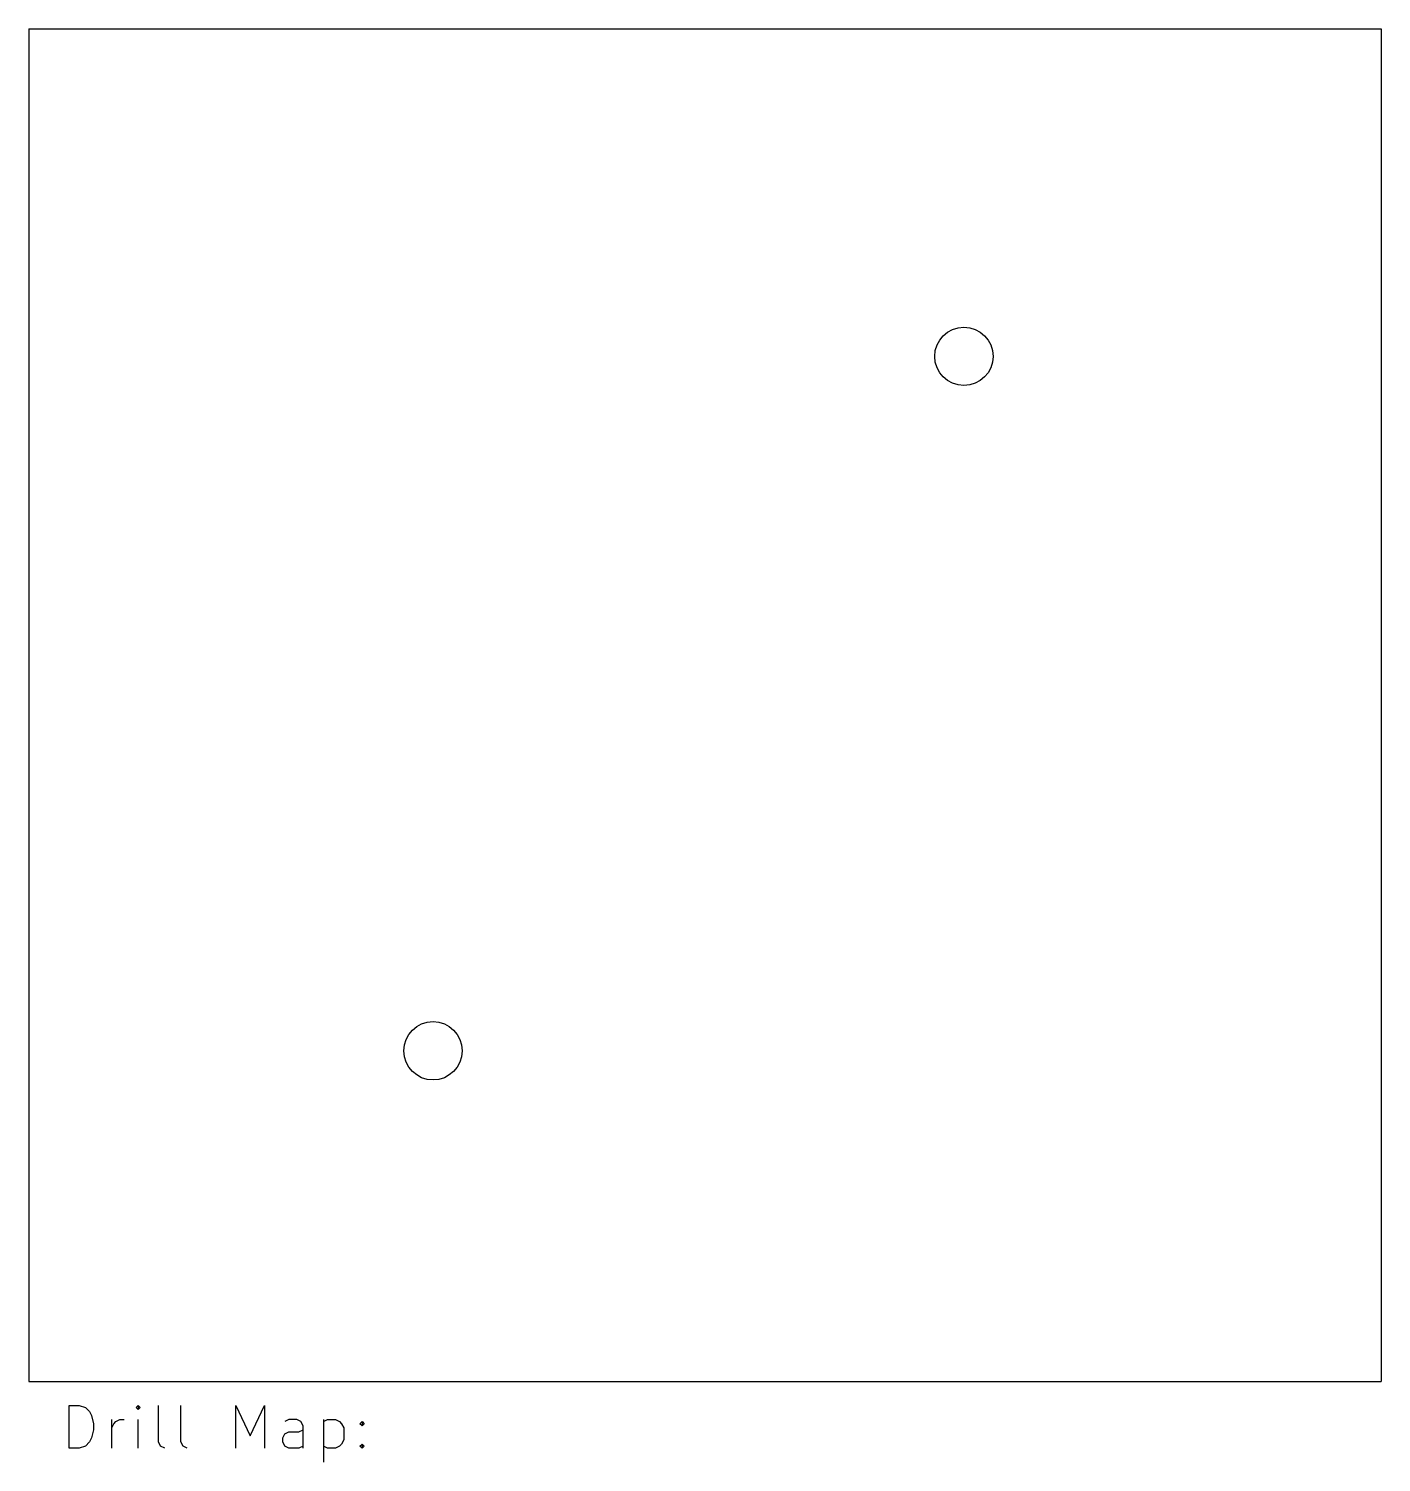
# Model space of a CAD drawing. Extents: x 0 to 3.74, y -3.96 to 0.
import ezdxf

# ---------------------------------------------------------------- set-up
doc = ezdxf.new("R2010")
doc.units = 0
doc.header["$MEASUREMENT"] = 0
doc.layers.add('BLACK', color=7, linetype='CONTINUOUS')

msp = doc.modelspace()

# ---------------------------------------------------------------- linework, layer by layer
at = {"layer": 'BLACK', "linetype": 'CONTINUOUS'}
for p, q in [((0, 0), (3.74016, 0)), ((0, 0), (0, -3.74016)), ((3.74016, 0), (3.74016, -3.74016)), ((0, -3.74016), (3.74016, -3.74016)), ((0.111783, -3.92449), (0.111783, -3.80638)), ((0.111783, -3.80638), (0.139904, -3.80638)), ((0.139904, -3.80638), (0.156777, -3.81201)), ((0.156777, -3.81201), (0.168026, -3.82326)), ((0.168026, -3.82326), (0.17365, -3.83451)), ((0.17365, -3.83451), (0.179274, -3.857)), ((0.303009, -3.80638), (0.297385, -3.81201)), ((0.297385, -3.81201), (0.303009, -3.81763)), ((0.308633, -3.81201), (0.303009, -3.80638)), ((0.303009, -3.80638), (0.303009, -3.81763)), ((0.303009, -3.81763), (0.308633, -3.81201)), ((0.359252, -3.90762), (0.359252, -3.80638)), ((0.421119, -3.90762), (0.421119, -3.80638)), ((0.572975, -3.92449), (0.572975, -3.80638)), ((0.572975, -3.80638), (0.612345, -3.89075)), ((0.612345, -3.89075), (0.651715, -3.80638)), ((0.651715, -3.80638), (0.651715, -3.92449)), ((0.179274, -3.87388), (0.17365, -3.89637)), ((0.179274, -3.857), (0.179274, -3.87388)), ((0.229893, -3.92449), (0.229893, -3.84575)), ((0.229893, -3.86825), (0.235517, -3.857)), ((0.235517, -3.857), (0.241142, -3.85138)), ((0.241142, -3.85138), (0.25239, -3.84575)), ((0.25239, -3.84575), (0.263639, -3.84575)), ((0.303009, -3.92449), (0.303009, -3.84575)), ((0.719207, -3.84575), (0.707958, -3.85138)), ((0.707958, -3.88512), (0.719207, -3.8795)), ((0.741704, -3.84575), (0.719207, -3.84575)), ((0.719207, -3.8795), (0.747328, -3.8795)), ((0.752953, -3.85138), (0.741704, -3.84575)), ((0.747328, -3.8795), (0.758577, -3.87388)), ((0.758577, -3.86263), (0.752953, -3.85138)), ((0.758577, -3.92449), (0.758577, -3.86263)), ((0.81482, -3.84575), (0.81482, -3.96386)), ((0.81482, -3.85138), (0.826069, -3.84575)), ((0.826069, -3.84575), (0.848566, -3.84575)), ((0.848566, -3.84575), (0.859814, -3.85138)), ((0.859814, -3.85138), (0.865439, -3.857)), ((0.865439, -3.857), (0.871063, -3.86825)), ((0.871063, -3.86825), (0.871063, -3.902)), ((0.916057, -3.857), (0.921682, -3.85138)), ((0.921682, -3.86263), (0.916057, -3.857)), ((0.921682, -3.85138), (0.927306, -3.857)), ((0.921682, -3.85138), (0.921682, -3.86263)), ((0.927306, -3.857), (0.921682, -3.86263)), ((0.156777, -3.91887), (0.139904, -3.92449)), ((0.168026, -3.90762), (0.156777, -3.91887)), ((0.17365, -3.89637), (0.168026, -3.90762)), ((0.364876, -3.91887), (0.359252, -3.90762)), ((0.376125, -3.92449), (0.364876, -3.91887)), ((0.426743, -3.91887), (0.421119, -3.90762)), ((0.437992, -3.92449), (0.426743, -3.91887)), ((0.702334, -3.89637), (0.707958, -3.88512)), ((0.702334, -3.90762), (0.702334, -3.89637)), ((0.707958, -3.91887), (0.702334, -3.90762)), ((0.719207, -3.92449), (0.707958, -3.91887)), ((0.758577, -3.91887), (0.747328, -3.92449)), ((0.826069, -3.92449), (0.81482, -3.91887)), ((0.859814, -3.91887), (0.848566, -3.92449)), ((0.865439, -3.91325), (0.859814, -3.91887)), ((0.871063, -3.902), (0.865439, -3.91325)), ((0.916057, -3.91887), (0.921682, -3.91325)), ((0.921682, -3.92449), (0.916057, -3.91887)), ((0.921682, -3.91325), (0.927306, -3.91887)), ((0.921682, -3.91325), (0.921682, -3.92449)), ((0.927306, -3.91887), (0.921682, -3.92449)), ((0.139904, -3.92449), (0.111783, -3.92449)), ((0.747328, -3.92449), (0.719207, -3.92449)), ((0.848566, -3.92449), (0.826069, -3.92449))]:
    msp.add_line(p, q, dxfattribs=at)
at = {"layer": 'BLACK'}
for centre in [(2.586, -0.906), (1.118, -2.826)]:
    msp.add_circle(centre, 0.080709, dxfattribs=at)

doc.saveas('drawing.dxf')
